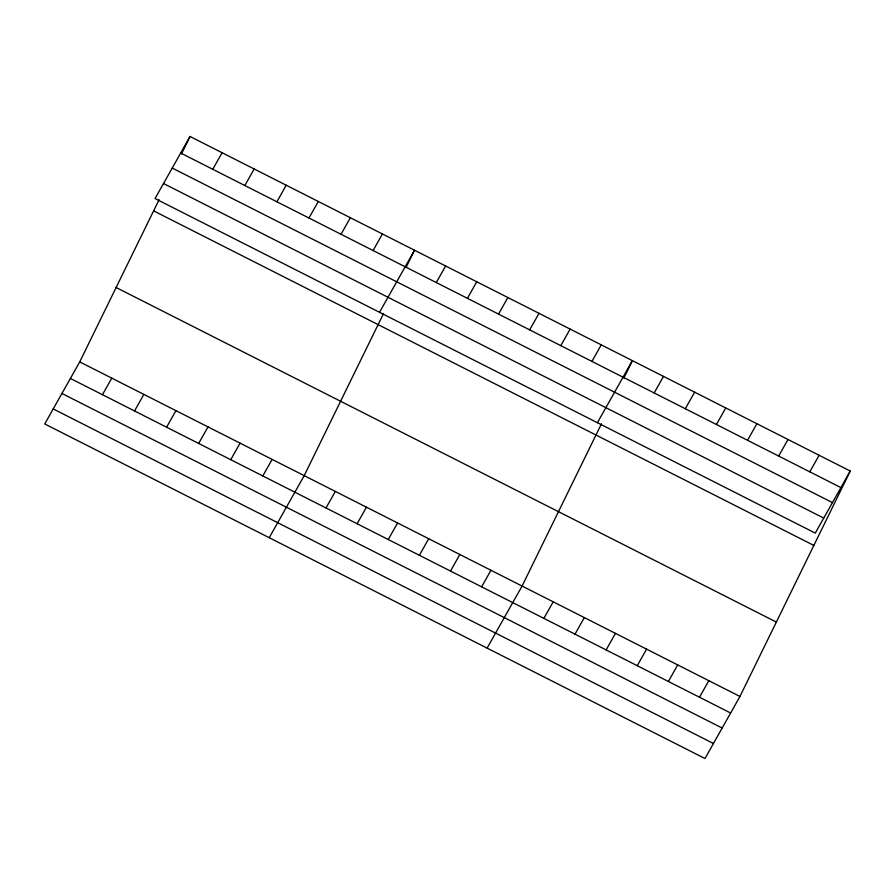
<?xml version="1.0" encoding="UTF-8"?>
<svg xmlns="http://www.w3.org/2000/svg" width="895" height="895" viewBox="0 0 895 895"><rect width="100%" height="100%" fill="white"/><g stroke="black" fill="none" stroke-linecap="round" stroke-linejoin="round"><path stroke-width="1.34" d="M850.25 471.038L815.278 533.107L155.048 198.545L190.02 136.476L850.25 471.038L739.952 696.455L704.98 758.524L44.75 423.961L79.722 361.893L159.075 199.708M181.528 153.839L190.02 136.476M383.563 313.463L304.199 475.648L269.227 537.716M406.006 267.583L414.497 250.231L379.525 312.288M601.44 423.861L522.076 586.057L487.104 648.114M623.882 377.992L632.373 360.629L597.401 422.697M212.764 169.278L222.083 152.732M102.466 394.695L111.785 378.149M244.827 185.533L254.158 168.976M134.53 410.95L143.86 394.393M276.902 201.778L286.221 185.231M166.604 427.195L175.923 410.648M308.965 218.033L318.296 201.476M198.668 443.45L207.998 426.893M341.029 234.277L350.359 217.731M230.742 459.694L240.061 443.148M373.103 250.533L382.422 233.975M262.806 475.95L272.136 459.392M436.301 282.551L445.62 266.005M326.004 507.968L335.323 491.422M467.425 298.326L476.744 281.768M357.127 523.743L366.447 507.196M498.549 314.1L507.868 297.543M388.251 539.517L397.581 522.96M529.672 329.863L539.003 313.317M419.375 555.292L428.705 538.734M560.796 345.638L570.126 329.091M450.498 571.055L459.829 554.508M591.919 361.412L601.25 344.866M481.622 586.829L490.952 570.283M654.178 392.961L663.497 376.403M543.88 618.378L553.199 601.82M685.301 408.735L694.621 392.178M575.004 634.152L584.323 617.595M716.425 424.498L725.744 407.952M606.128 649.915L615.458 633.369M747.549 440.273L756.879 423.727M637.251 665.69L646.582 649.143M778.672 456.047L788.003 439.501M668.375 681.464L677.705 664.918M809.796 471.822L819.126 455.264M699.498 697.239L708.829 680.692M180.689 153.023L840.92 487.596M172.232 168.047L832.462 502.61M163.505 183.52L823.747 518.082M153.616 210.862L813.857 545.424M116.115 287.508L776.357 622.07M79.722 361.893L739.952 696.455M70.392 378.451L730.633 713.013M61.934 393.464L722.164 728.027M53.208 408.937L713.449 743.499"/></g></svg>
